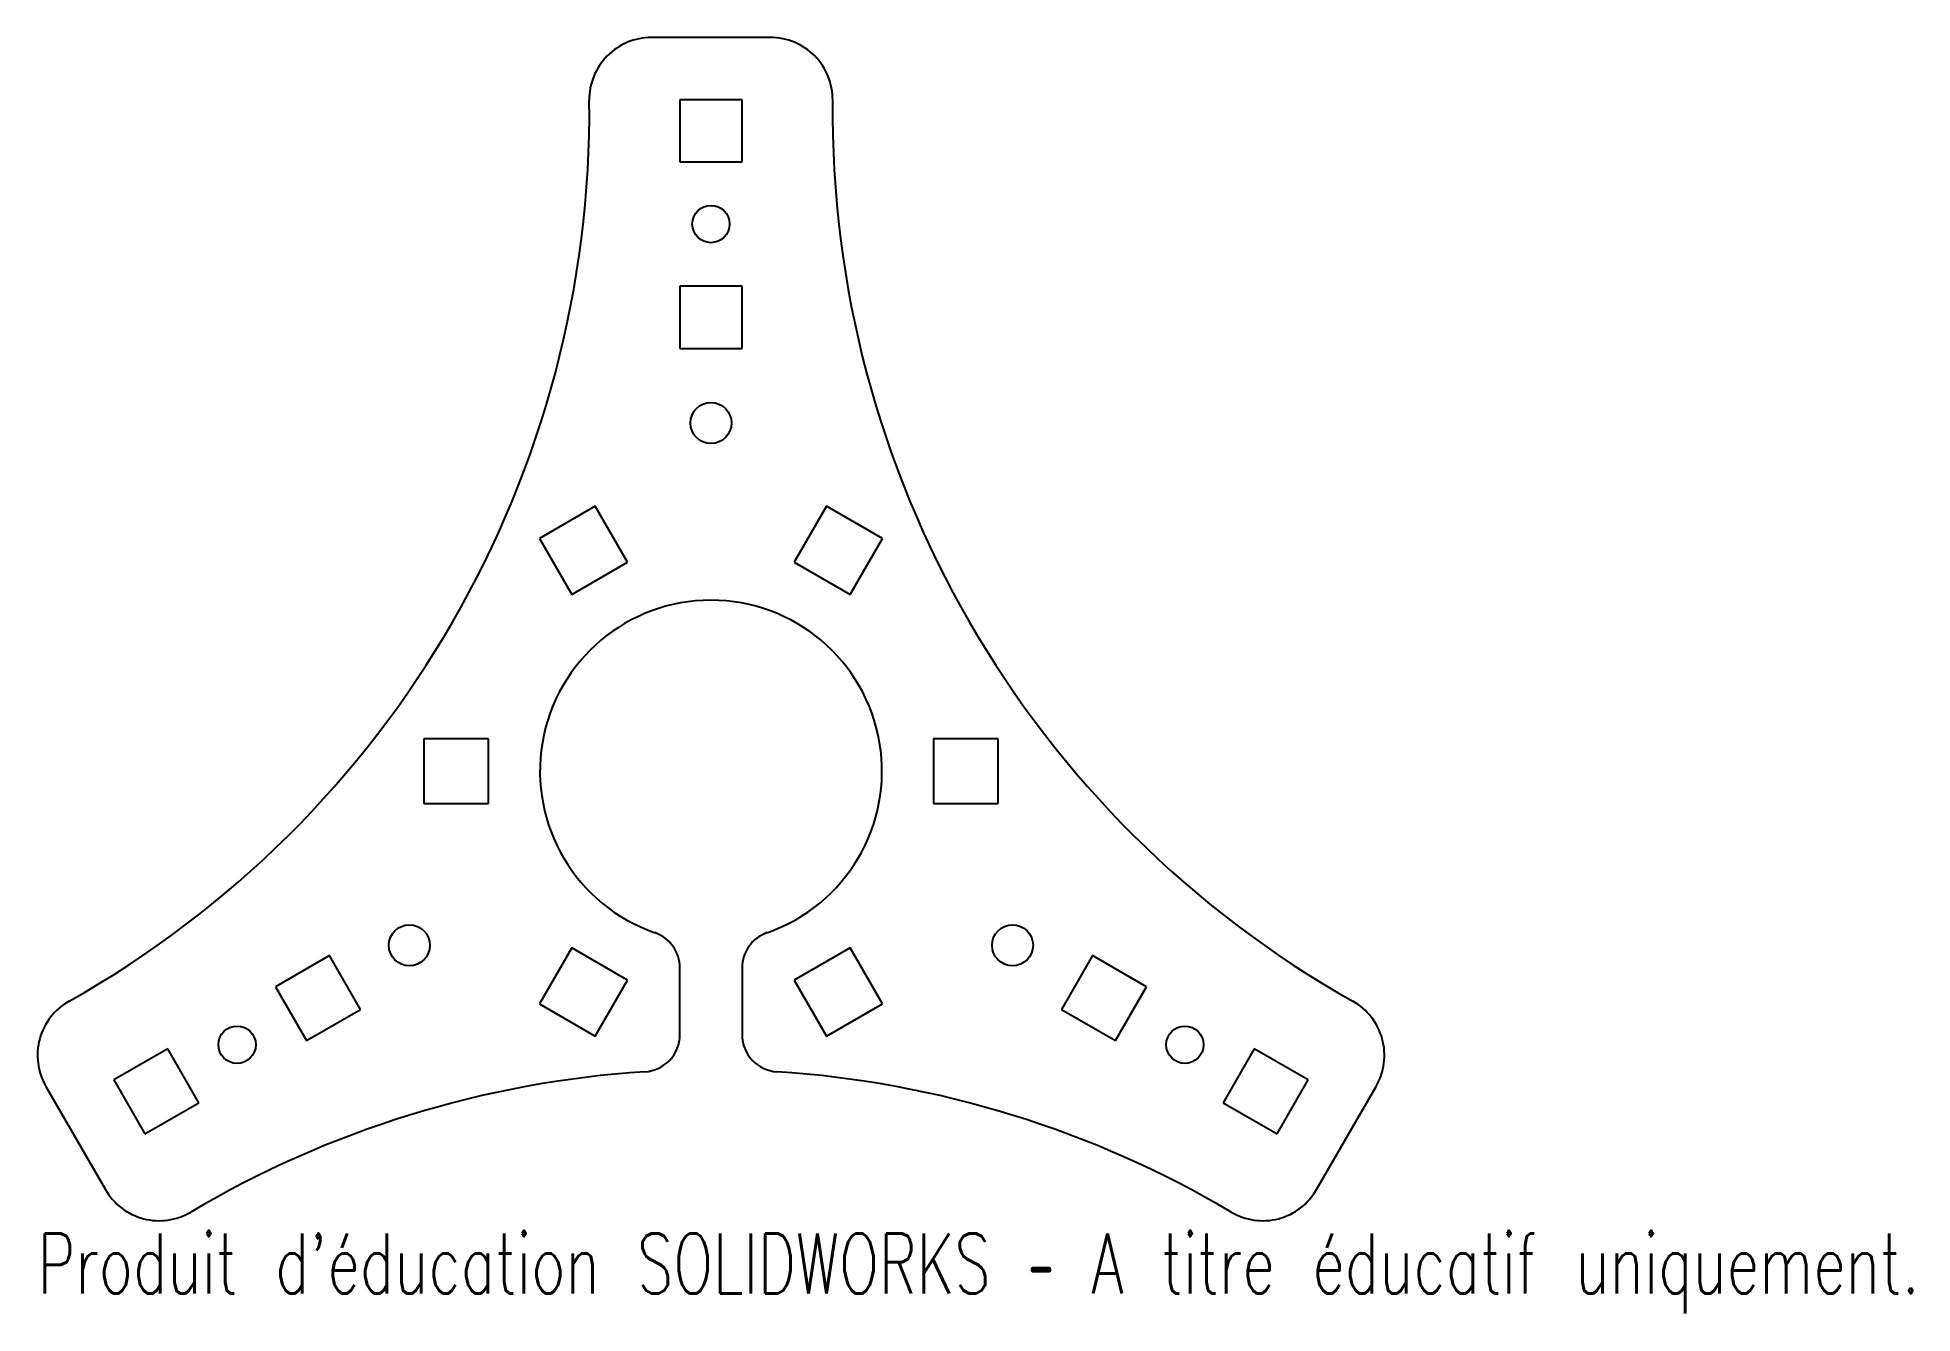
# Model space of a CAD drawing. Header units: millimetres. Extents: x -54 to 97, y -44 to 59.
import ezdxf

# ---------------------------------------------------------------- set-up
doc = ezdxf.new("R2010")
doc.units = ezdxf.units.MM
doc.styles.add('SLDTEXTSTYLE0', font='TXT', dxfattribs={"width": 0.7, "bigfont": 'bigfont'})

msp = doc.modelspace()

# ---------------------------------------------------------------- linework, layer by layer
at = {"color": 7, "linetype": 'Continuous', "lineweight": 25}
for p, q in [((4.79, 59), (-4.79, 59)), ((-2.5, 54), (-2.5, 49)), ((2.5, 54), (-2.5, 54)), ((2.5, 49), (2.5, 54)), ((-2.5, 49), (2.5, 49)), ((2.5, 39), (-2.5, 39)), ((-2.5, 39), (-2.5, 34)), ((2.5, 34), (2.5, 39)), ((-2.5, 34), (2.5, 34)), ((-9.3, 21.31), (-13.8, 18.71)), ((-6.7, 16.8), (-9.3, 21.31)), ((9.3, 21.31), (6.7, 16.8)), ((13.8, 18.71), (9.3, 21.31)), ((-13.8, 18.71), (-11.2, 14.2)), ((11.2, 14.2), (13.8, 18.71)), ((-11.2, 14.2), (-6.7, 16.8)), ((6.7, 16.8), (11.2, 14.2)), ((-23.1, 2.6), (-23.1, -2.6)), ((-17.9, 2.6), (-23.1, 2.6)), ((-17.9, -2.6), (-17.9, 2.6)), ((17.9, 2.6), (17.9, -2.6)), ((23.1, 2.6), (17.9, 2.6)), ((23.1, -2.6), (23.1, 2.6)), ((-23.1, -2.6), (-17.9, -2.6)), ((17.9, -2.6), (23.1, -2.6)), ((-30.69, -14.83), (-35.02, -17.33)), ((-28.19, -19.17), (-30.69, -14.83)), ((-11.2, -14.2), (-13.8, -18.71)), ((-6.7, -16.8), (-11.2, -14.2)), ((11.2, -14.2), (6.7, -16.8)), ((13.8, -18.71), (11.2, -14.2)), ((30.69, -14.83), (28.19, -19.17)), ((35.02, -17.33), (30.69, -14.83)), ((-2.5, -21.18), (-2.5, -15.82)), ((2.5, -15.82), (2.5, -21.18)), ((-35.02, -17.33), (-32.52, -21.67)), ((-9.3, -21.31), (-6.7, -16.8)), ((6.7, -16.8), (9.3, -21.31)), ((32.52, -21.67), (35.02, -17.33)), ((-32.52, -21.67), (-28.19, -19.17)), ((-13.8, -18.71), (-9.3, -21.31)), ((9.3, -21.31), (13.8, -18.71)), ((28.19, -19.17), (32.52, -21.67)), ((-43.69, -22.33), (-48.02, -24.83)), ((-41.19, -26.67), (-43.69, -22.33)), ((43.69, -22.33), (41.19, -26.67)), ((48.02, -24.83), (43.69, -22.33)), ((-53.49, -25.35), (-48.7, -33.65)), ((-48.02, -24.83), (-45.52, -29.17)), ((45.52, -29.17), (48.02, -24.83)), ((48.7, -33.65), (53.49, -25.35)), ((-45.52, -29.17), (-41.19, -26.67)), ((41.19, -26.67), (45.52, -29.17))]:
    msp.add_line(p, q, dxfattribs=at)
for centre, radius in [((0, 44), 1.5), ((0, 28), 1.65), ((-24.25, -14), 1.65), ((24.25, -14), 1.65), ((-38.11, -22), 1.5), ((38.11, -22), 1.5)]:
    msp.add_circle(centre, radius, dxfattribs=at)
for centre, radius, start, end in [((-4.79, 54), 5, 90, 180.6226), ((4.79, 54), 5, 359.3774, 90), ((-91.89, 53.05), 82.11, 299.3774, 0.6226), ((91.89, 53.05), 82.11, 179.3774, 240.6226), ((0, 0), 13.75, 289.1692, 250.8308), ((-5.5, -15.82), 3, 0, 70.8308), ((5.5, -15.82), 3, 109.1692, 180), ((-49.16, -22.85), 5, 119.3774, 210), ((49.16, -22.85), 5, 330, 60.6226), ((-5.5, -21.18), 3, 273.7053, 0), ((5.5, -21.18), 3, 180, 266.2947), ((0, -106.11), 82.11, 93.7053, 120.6226), ((0, -106.11), 82.11, 59.3774, 86.2947), ((-44.37, -31.15), 5, 210, 300.6226), ((44.37, -31.15), 5, 239.3774, 330)]:
    msp.add_arc(centre, radius, start, end, dxfattribs=at)

# ---------------------------------------------------------------- texts
at = {"color": 7, "linetype": 'Continuous', "insert": (-54.16, -37.17), "char_height": 4.8336, "attachment_point": 1, "style": 'SLDTEXTSTYLE0'}
msp.add_mtext("Produit d'éducation SOLIDWORKS – A titre éducatif uniquement.", dxfattribs=at)

doc.saveas('drawing.dxf')
